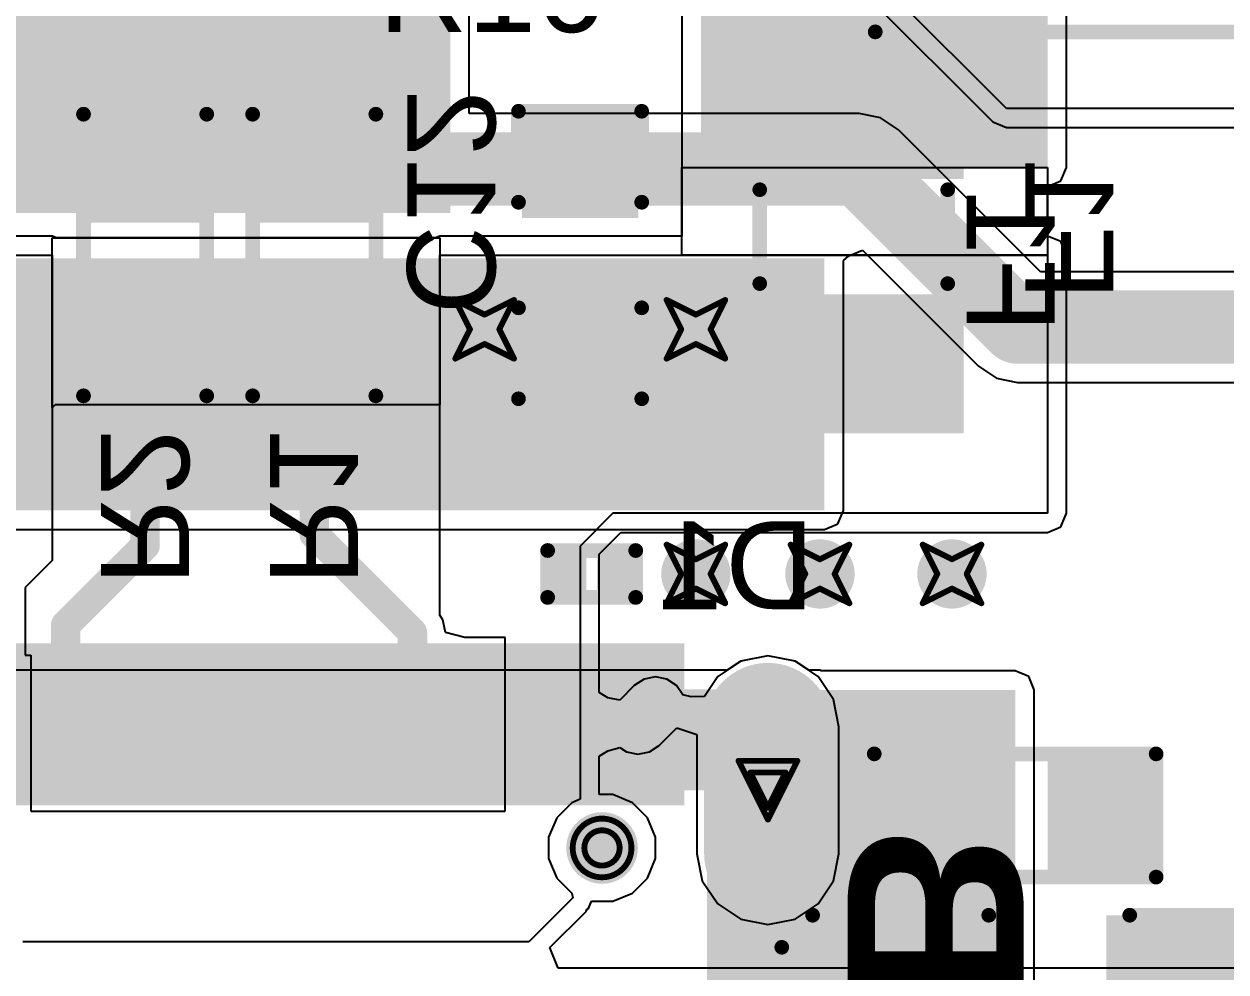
# Model space of a CAD drawing. Header units: inches. Extents: x -5 to 247, y -53 to 67.
# Drawn here: x 25.54 to 35.94, y -49.31 to -41.1 of the extents above; entities that cross this region are included whole.
import ezdxf

# ---------------------------------------------------------------- set-up
doc = ezdxf.new("R2010")
doc.units = ezdxf.units.IN
for name, color, linetype in [('Board Outline', 216, 'Continuous'), ('Bottom Layer', 5, 'Continuous'), ('Bottom Overlay', 54, 'Continuous'), ('Bottom Paste', 16, 'Continuous'), ('Bottom Solder', 6, 'Continuous'), ('Drill Drawing', 1, 'Continuous'), ('Multi-Layer', 9, 'Continuous'), ('Pad Holes', 156, 'Continuous'), ('Top Layer', 1, 'Continuous'), ('Top Overlay', 2, 'Continuous'), ('Top Paste', 8, 'Continuous'), ('Top Solder', 216, 'Continuous'), ('Via Holes', 16, 'Continuous')]:
    doc.layers.add(name, color=color, linetype=linetype)
doc.styles.add('Arial', font='', dxfattribs={"height": 0.2})
doc.styles.add('Arial_Bold', font='', dxfattribs={"height": 0.2})
doc.styles.get('Arial').set_extended_font_data('Arial')
doc.styles.get('Arial_Bold').set_extended_font_data('Arial', bold=True)

# ---------------------------------------------------------------- blocks, each defined once
blk = doc.blocks.new('HMS0603_2R2_14')
at = {"layer": 'Top Layer'}
for points in [[(-4.552, 1.65), (-2.052, 1.65), (-2.052, -1.65), (-4.552, -1.65)], [(2.052, 1.65), (4.552, 1.65), (4.552, -1.65), (2.052, -1.65)]]:
    blk.add_hatch(color=1, dxfattribs=at).paths.add_polyline_path(points)
at = {"layer": 'Top Paste'}
for points in [[(-4.552, 1.65), (-2.052, 1.65), (-2.052, -1.65), (-4.552, -1.65)], [(2.052, 1.65), (4.552, 1.65), (4.552, -1.65), (2.052, -1.65)]]:
    blk.add_hatch(color=8, dxfattribs=at).paths.add_polyline_path(points)
at = {"layer": 'Top Solder'}
for points in [[(-4.603, 1.701), (-2.001, 1.701), (-2.001, -1.701), (-4.603, -1.701)], [(2.001, 1.701), (4.603, 1.701), (4.603, -1.701), (2.001, -1.701)]]:
    blk.add_hatch(color=216, dxfattribs=at).paths.add_polyline_path(points)
at = {"layer": 'Top Overlay', "const_width": 0.127}
for points in [[(-3.7, 3.3), (3.7, 3.3)], [(-3.7, 1.881), (-3.7, 3.3)], [(3.7, 1.881), (3.7, 3.3)], [(-3.7, -3.3), (-3.7, -1.881)], [(3.7, -3.3), (3.7, -1.881)], [(-3.7, -3.3), (3.7, -3.3)]]:
    blk.add_lwpolyline(points, dxfattribs=at)
at = {"layer": 'Top Overlay', "const_width": 0.0635}
for points in [[(-3.732, 3.3, 1), (-3.668, 3.3, 1)], [(-3.732, 3.3, 1), (-3.668, 3.3, 1)], [(3.668, 3.3, 1), (3.732, 3.3, 1)], [(3.668, 3.3, 1), (3.732, 3.3, 1)], [(-3.732, 1.881, 1), (-3.668, 1.881, 1)], [(3.668, 1.881, 1), (3.732, 1.881, 1)], [(-3.732, -1.881, 1), (-3.668, -1.881, 1)], [(3.668, -1.881, 1), (3.732, -1.881, 1)], [(-3.732, -3.3, 1), (-3.668, -3.3, 1)], [(-3.732, -3.3, 1), (-3.668, -3.3, 1)], [(3.668, -3.3, 1), (3.732, -3.3, 1)], [(3.668, -3.3, 1), (3.732, -3.3, 1)]]:
    blk.add_lwpolyline(points, format="xyb", close=True, dxfattribs=at)
blk = doc.blocks.new('R___0603_56')
at = {"layer": 'Top Layer'}
for points in [[(-0.381, 0.4445), (-0.381, -0.4445), (-1.143, -0.4445), (-1.143, 0.4445)], [(1.143, 0.4445), (1.143, -0.4445), (0.381, -0.4445), (0.381, 0.4445)]]:
    blk.add_hatch(color=1, dxfattribs=at).paths.add_polyline_path(points)
at = {"layer": 'Top Paste'}
for points in [[(-0.381, 0.4445), (-0.381, -0.4445), (-1.143, -0.4445), (-1.143, 0.4445)], [(1.143, 0.4445), (1.143, -0.4445), (0.381, -0.4445), (0.381, 0.4445)]]:
    blk.add_hatch(color=8, dxfattribs=at).paths.add_polyline_path(points)
at = {"layer": 'Top Solder'}
for points in [[(-0.2794, 0.5461), (-0.2794, -0.5461), (-1.2446, -0.5461), (-1.2446, 0.5461)], [(1.2446, 0.5461), (1.2446, -0.5461), (0.2794, -0.5461), (0.2794, 0.5461)]]:
    blk.add_hatch(color=216, dxfattribs=at).paths.add_polyline_path(points)
at = {"layer": 'Top Overlay', "const_width": 0.127}
for points in [[(1.2192, 0.5334), (-1.2192, 0.5334)], [(-1.2192, 0.5334), (-1.2192, -0.5334)], [(1.2192, 0.5334), (1.2192, -0.5334)], [(1.2192, -0.5334), (-1.2192, -0.5334)]]:
    blk.add_lwpolyline(points, dxfattribs=at)
at = {"layer": 'Top Overlay', "const_width": 0.0635}
for points in [[(-1.25095, 0.5334, 1), (-1.18745, 0.5334, 1)], [(-1.25095, 0.5334, 1), (-1.18745, 0.5334, 1)], [(1.18745, 0.5334, 1), (1.25095, 0.5334, 1)], [(1.18745, 0.5334, 1), (1.25095, 0.5334, 1)], [(-1.25095, -0.5334, 1), (-1.18745, -0.5334, 1)], [(-1.25095, -0.5334, 1), (-1.18745, -0.5334, 1)], [(1.18745, -0.5334, 1), (1.25095, -0.5334, 1)], [(1.18745, -0.5334, 1), (1.25095, -0.5334, 1)]]:
    blk.add_lwpolyline(points, format="xyb", close=True, dxfattribs=at)
blk = doc.blocks.new('C___1206_57')
at = {"layer": 'Top Layer'}
for points in [[(-2.032, 0.889), (-0.508, 0.889), (-0.508, -0.889), (-2.032, -0.889)], [(0.508, 0.889), (2.032, 0.889), (2.032, -0.889), (0.508, -0.889)]]:
    blk.add_hatch(color=1, dxfattribs=at).paths.add_polyline_path(points)
at = {"layer": 'Top Paste'}
for points in [[(-2.032, 0.889), (-0.508, 0.889), (-0.508, -0.889), (-2.032, -0.889)], [(0.508, 0.889), (2.032, 0.889), (2.032, -0.889), (0.508, -0.889)]]:
    blk.add_hatch(color=8, dxfattribs=at).paths.add_polyline_path(points)
at = {"layer": 'Top Solder'}
for points in [[(-2.1336, 0.9906), (-0.4064, 0.9906), (-0.4064, -0.9906), (-2.1336, -0.9906)], [(0.4064, 0.9906), (2.1336, 0.9906), (2.1336, -0.9906), (0.4064, -0.9906)]]:
    blk.add_hatch(color=216, dxfattribs=at).paths.add_polyline_path(points)
at = {"layer": 'Top Overlay', "const_width": 0.127}
for points in [[(-0.6096, 0.9906), (-2.1336, 0.9906)], [(-2.1336, 0.9906), (-2.1336, -0.9906)], [(2.1336, 0.9906), (0.6096, 0.9906)], [(2.1336, 0.9906), (2.1336, -0.9906)], [(-0.6096, -0.9906), (-2.1336, -0.9906)], [(2.1336, -0.9906), (0.6096, -0.9906)]]:
    blk.add_lwpolyline(points, dxfattribs=at)
at = {"layer": 'Top Overlay', "const_width": 0.0635}
for points in [[(-2.16535, 0.9906, 1), (-2.10185, 0.9906, 1)], [(-2.16535, 0.9906, 1), (-2.10185, 0.9906, 1)], [(-0.64135, 0.9906, 1), (-0.57785, 0.9906, 1)], [(0.57785, 0.9906, 1), (0.64135, 0.9906, 1)], [(2.10185, 0.9906, 1), (2.16535, 0.9906, 1)], [(2.10185, 0.9906, 1), (2.16535, 0.9906, 1)], [(-2.16535, -0.9906, 1), (-2.10185, -0.9906, 1)], [(-2.16535, -0.9906, 1), (-2.10185, -0.9906, 1)], [(-0.64135, -0.9906, 1), (-0.57785, -0.9906, 1)], [(0.57785, -0.9906, 1), (0.64135, -0.9906, 1)], [(2.10185, -0.9906, 1), (2.16535, -0.9906, 1)], [(2.10185, -0.9906, 1), (2.16535, -0.9906, 1)]]:
    blk.add_lwpolyline(points, format="xyb", close=True, dxfattribs=at)
blk = doc.blocks.new('C___0603_B_76')
at = {"layer": 'Bottom Layer'}
for points in [[(-1.143, -0.445), (-1.143, 0.445), (-0.381, 0.445), (-0.381, -0.445)], [(0.381, -0.445), (0.381, 0.445), (1.143, 0.445), (1.143, -0.445)]]:
    blk.add_hatch(color=5, dxfattribs=at).paths.add_polyline_path(points)
at = {"layer": 'Bottom Paste'}
for points in [[(-1.143, -0.445), (-1.143, 0.445), (-0.381, 0.445), (-0.381, -0.445)], [(0.381, -0.445), (0.381, 0.445), (1.143, 0.445), (1.143, -0.445)]]:
    blk.add_hatch(color=16, dxfattribs=at).paths.add_polyline_path(points)
at = {"layer": 'Bottom Solder'}
for points in [[(-1.203, -0.504), (-1.203, 0.504), (-0.321, 0.504), (-0.321, -0.504)], [(0.321, -0.504), (0.321, 0.504), (1.203, 0.504), (1.203, -0.504)]]:
    blk.add_hatch(color=6, dxfattribs=at).paths.add_polyline_path(points)
at = {"layer": 'Bottom Overlay', "const_width": 0.127}
for points in [[(-1.245, 0.533), (-1.245, -0.533)], [(-0.457, 0.533), (-1.245, 0.533)], [(1.245, 0.533), (0.457, 0.533)], [(1.245, 0.533), (1.245, -0.533)], [(-0.457, -0.533), (-1.245, -0.533)], [(1.245, -0.533), (0.457, -0.533)]]:
    blk.add_lwpolyline(points, dxfattribs=at)
at = {"layer": 'Bottom Overlay', "const_width": 0.0635}
for points in [[(-1.276, 0.533, 1), (-1.213, 0.533, 1)], [(-1.276, 0.533, 1), (-1.213, 0.533, 1)], [(-0.489, 0.533, 1), (-0.425, 0.533, 1)], [(0.425, 0.533, 1), (0.489, 0.533, 1)], [(1.213, 0.533, 1), (1.276, 0.533, 1)], [(1.213, 0.533, 1), (1.276, 0.533, 1)], [(-1.276, -0.533, 1), (-1.213, -0.533, 1)], [(-1.276, -0.533, 1), (-1.213, -0.533, 1)], [(-0.489, -0.533, 1), (-0.425, -0.533, 1)], [(0.425, -0.533, 1), (0.489, -0.533, 1)], [(1.213, -0.533, 1), (1.276, -0.533, 1)], [(1.213, -0.533, 1), (1.276, -0.533, 1)]]:
    blk.add_lwpolyline(points, format="xyb", close=True, dxfattribs=at)
blk = doc.blocks.new('R___0603_B_85')
at = {"layer": 'Bottom Layer'}
for points in [[(-1.143, -0.445), (-1.143, 0.445), (-0.381, 0.445), (-0.381, -0.445)], [(0.381, -0.445), (0.381, 0.445), (1.143, 0.445), (1.143, -0.445)]]:
    blk.add_hatch(color=5, dxfattribs=at).paths.add_polyline_path(points)
at = {"layer": 'Bottom Paste'}
for points in [[(-1.143, -0.445), (-1.143, 0.445), (-0.381, 0.445), (-0.381, -0.445)], [(0.381, -0.445), (0.381, 0.445), (1.143, 0.445), (1.143, -0.445)]]:
    blk.add_hatch(color=16, dxfattribs=at).paths.add_polyline_path(points)
at = {"layer": 'Bottom Solder'}
for points in [[(-1.245, -0.546), (-1.245, 0.546), (-0.279, 0.546), (-0.279, -0.546)], [(0.279, -0.546), (0.279, 0.546), (1.245, 0.546), (1.245, -0.546)]]:
    blk.add_hatch(color=6, dxfattribs=at).paths.add_polyline_path(points)
at = {"layer": 'Bottom Overlay', "const_width": 0.127}
for points in [[(-1.219, 0.533), (1.219, 0.533)], [(-1.219, 0.533), (-1.219, -0.533)], [(1.219, 0.533), (1.219, -0.533)], [(-1.219, -0.533), (1.219, -0.533)]]:
    blk.add_lwpolyline(points, dxfattribs=at)
at = {"layer": 'Bottom Overlay', "const_width": 0.0635}
for points in [[(-1.251, 0.533, 1), (-1.187, 0.533, 1)], [(-1.251, 0.533, 1), (-1.187, 0.533, 1)], [(1.187, 0.533, 1), (1.251, 0.533, 1)], [(1.187, 0.533, 1), (1.251, 0.533, 1)], [(-1.251, -0.533, 1), (-1.187, -0.533, 1)], [(-1.251, -0.533, 1), (-1.187, -0.533, 1)], [(1.187, -0.533, 1), (1.251, -0.533, 1)], [(1.187, -0.533, 1), (1.251, -0.533, 1)]]:
    blk.add_lwpolyline(points, format="xyb", close=True, dxfattribs=at)
blk = doc.blocks.new('R___0603_B_89')
at = {"layer": 'Bottom Layer'}
for points in [[(-1.143, -0.445), (-1.143, 0.444), (-0.381, 0.444), (-0.381, -0.445)], [(0.381, -0.445), (0.381, 0.444), (1.143, 0.444), (1.143, -0.445)]]:
    blk.add_hatch(color=5, dxfattribs=at).paths.add_polyline_path(points)
at = {"layer": 'Bottom Paste'}
for points in [[(-1.143, -0.445), (-1.143, 0.444), (-0.381, 0.444), (-0.381, -0.445)], [(0.381, -0.445), (0.381, 0.444), (1.143, 0.444), (1.143, -0.445)]]:
    blk.add_hatch(color=16, dxfattribs=at).paths.add_polyline_path(points)
at = {"layer": 'Bottom Solder'}
for points in [[(-1.245, -0.546), (-1.245, 0.546), (-0.279, 0.546), (-0.279, -0.546)], [(0.279, -0.546), (0.279, 0.546), (1.245, 0.546), (1.245, -0.546)]]:
    blk.add_hatch(color=6, dxfattribs=at).paths.add_polyline_path(points)
at = {"layer": 'Bottom Overlay', "const_width": 0.127}
for points in [[(-1.219, 0.533), (1.219, 0.533)], [(-1.219, 0.533), (-1.219, -0.533)], [(1.219, 0.533), (1.219, -0.533)], [(-1.219, -0.533), (1.219, -0.533)]]:
    blk.add_lwpolyline(points, dxfattribs=at)
at = {"layer": 'Bottom Overlay', "const_width": 0.0635}
for points in [[(-1.251, 0.533, 1), (-1.187, 0.533, 1)], [(-1.251, 0.533, 1), (-1.187, 0.533, 1)], [(1.187, 0.533, 1), (1.251, 0.533, 1)], [(1.187, 0.533, 1), (1.251, 0.533, 1)], [(-1.251, -0.533, 1), (-1.187, -0.533, 1)], [(-1.251, -0.533, 1), (-1.187, -0.533, 1)], [(1.187, -0.533, 1), (1.251, -0.533, 1)], [(1.187, -0.533, 1), (1.251, -0.533, 1)]]:
    blk.add_lwpolyline(points, format="xyb", close=True, dxfattribs=at)
blk = doc.blocks.new('DSN0603_2_B_90')
at = {"layer": 'Bottom Layer'}
for points in [[(-0.3, 0.12), (-0.1, 0.12), (-0.1, -0.12), (-0.3, -0.12)], [(0.1, 0.12), (0.3, 0.12), (0.3, -0.12), (0.1, -0.12)]]:
    blk.add_hatch(color=5, dxfattribs=at).paths.add_polyline_path(points)
at = {"layer": 'Bottom Paste'}
for points in [[(-0.3, 0.12), (-0.1, 0.12), (-0.1, -0.12), (-0.3, -0.12)], [(0.1, 0.12), (0.3, 0.12), (0.3, -0.12), (0.1, -0.12)]]:
    blk.add_hatch(color=16, dxfattribs=at).paths.add_polyline_path(points)
at = {"layer": 'Bottom Solder'}
for points in [[(-0.355, 0.175), (-0.045, 0.175), (-0.045, -0.175), (-0.355, -0.175)], [(0.045, 0.175), (0.355, 0.175), (0.355, -0.175), (0.045, -0.175)]]:
    blk.add_hatch(color=6, dxfattribs=at).paths.add_polyline_path(points)
at = {"layer": 'Bottom Overlay', "const_width": 0.127}
for points in [[(-0.381, 0.203), (0.381, 0.203)], [(-0.381, -0.203), (-0.381, 0.203)], [(0.381, -0.203), (0.381, 0.203)], [(-0.381, -0.203), (0.381, -0.203)]]:
    blk.add_lwpolyline(points, dxfattribs=at)
at = {"layer": 'Bottom Overlay', "const_width": 0.0635}
for points in [[(-0.413, 0.203, 1), (-0.349, 0.203, 1)], [(-0.413, 0.203, 1), (-0.349, 0.203, 1)], [(0.349, 0.203, 1), (0.413, 0.203, 1)], [(0.349, 0.203, 1), (0.413, 0.203, 1)], [(-0.413, -0.203, 1), (-0.349, -0.203, 1)], [(-0.413, -0.203, 1), (-0.349, -0.203, 1)], [(0.349, -0.203, 1), (0.413, -0.203, 1)], [(0.349, -0.203, 1), (0.413, -0.203, 1)]]:
    blk.add_lwpolyline(points, format="xyb", close=True, dxfattribs=at)
blk = doc.blocks.new('TYPE_C_31_M_12__B_97')
at = {"layer": 'Bottom Layer'}
h = blk.add_hatch(color=5, dxfattribs=at)
edge = h.paths.add_edge_path()
edge.add_arc((-1.125, 4.35), 0.45, 180, 360)
edge.add_line((-0.675, 4.35), (-0.675, 5.15))
edge.add_arc((-1.125, 5.15), 0.45, 0, 180)
edge.add_line((-1.575, 5.15), (-1.575, 4.35))
h = blk.add_hatch(color=5, dxfattribs=at)
edge = h.paths.add_edge_path()
edge.add_arc((7.525, 4.35), 0.45, 180, 360)
edge.add_line((7.975, 4.35), (7.975, 5.15))
edge.add_arc((7.525, 5.15), 0.45, 0, 180)
edge.add_line((7.075, 5.15), (7.075, 4.35))
h = blk.add_hatch(color=5, dxfattribs=at)
edge = h.paths.add_edge_path()
edge.add_arc((-1.125, 1.12), 0.45, 0, 180)
edge.add_line((-1.575, 1.12), (-1.575, 0.02))
edge.add_arc((-1.125, 0.02), 0.45, 180, 360)
edge.add_line((-0.675, 0.02), (-0.675, 1.12))
h = blk.add_hatch(color=5, dxfattribs=at)
edge = h.paths.add_edge_path()
edge.add_arc((7.525, 0.02), 0.45, 180, 360)
edge.add_line((7.975, 0.02), (7.975, 1.12))
edge.add_arc((7.525, 1.12), 0.45, 0, 180)
edge.add_line((7.075, 1.12), (7.075, 0.02))
for points in [[(-0.3, 0.6), (0.3, 0.6), (0.3, -0.6), (-0.3, -0.6)], [(0.5, 0.6), (1.1, 0.6), (1.1, -0.6), (0.5, -0.6)], [(1.3, 0.6), (1.6, 0.6), (1.6, -0.6), (1.3, -0.6)], [(1.8, 0.6), (2.1, 0.6), (2.1, -0.6), (1.8, -0.6)], [(2.3, 0.6), (2.6, 0.6), (2.6, -0.6), (2.3, -0.6)], [(2.8, 0.6), (3.1, 0.6), (3.1, -0.6), (2.8, -0.6)], [(3.6, -0.6), (3.3, -0.6), (3.3, 0.6), (3.6, 0.6)], [(4.1, -0.6), (3.8, -0.6), (3.8, 0.6), (4.1, 0.6)], [(4.6, -0.6), (4.3, -0.6), (4.3, 0.6), (4.6, 0.6)], [(5.1, -0.6), (4.8, -0.6), (4.8, 0.6), (5.1, 0.6)], [(5.9, -0.6), (5.3, -0.6), (5.3, 0.6), (5.9, 0.6)], [(6.1, 0.6), (6.7, 0.6), (6.7, -0.6), (6.1, -0.6)]]:
    blk.add_hatch(color=5, dxfattribs=at).paths.add_polyline_path(points)
at = {"layer": 'Bottom Paste'}
for points in [[(-0.3, 0.6), (0.3, 0.6), (0.3, -0.6), (-0.3, -0.6)], [(0.5, 0.6), (1.1, 0.6), (1.1, -0.6), (0.5, -0.6)], [(1.3, 0.6), (1.6, 0.6), (1.6, -0.6), (1.3, -0.6)], [(1.8, 0.6), (2.1, 0.6), (2.1, -0.6), (1.8, -0.6)], [(2.3, 0.6), (2.6, 0.6), (2.6, -0.6), (2.3, -0.6)], [(2.8, 0.6), (3.1, 0.6), (3.1, -0.6), (2.8, -0.6)], [(3.6, -0.6), (3.3, -0.6), (3.3, 0.6), (3.6, 0.6)], [(4.1, -0.6), (3.8, -0.6), (3.8, 0.6), (4.1, 0.6)], [(4.6, -0.6), (4.3, -0.6), (4.3, 0.6), (4.6, 0.6)], [(5.1, -0.6), (4.8, -0.6), (4.8, 0.6), (5.1, 0.6)], [(5.9, -0.6), (5.3, -0.6), (5.3, 0.6), (5.9, 0.6)], [(6.1, 0.6), (6.7, 0.6), (6.7, -0.6), (6.1, -0.6)]]:
    blk.add_hatch(color=16, dxfattribs=at).paths.add_polyline_path(points)
at = {"layer": 'Bottom Solder'}
h = blk.add_hatch(color=6, dxfattribs=at)
edge = h.paths.add_edge_path()
edge.add_arc((-1.125, 4.35), 0.552, 180, 360)
edge.add_line((-0.573, 4.35), (-0.573, 5.15))
edge.add_arc((-1.125, 5.15), 0.552, 0, 180)
edge.add_line((-1.677, 5.15), (-1.677, 4.35))
h = blk.add_hatch(color=6, dxfattribs=at)
edge = h.paths.add_edge_path()
edge.add_arc((7.525, 4.35), 0.552, 180, 360)
edge.add_line((8.077, 4.35), (8.077, 5.15))
edge.add_arc((7.525, 5.15), 0.552, 0, 180)
edge.add_line((6.973, 5.15), (6.973, 4.35))
h = blk.add_hatch(color=6, dxfattribs=at)
edge = h.paths.add_edge_path()
edge.add_arc((-1.125, 1.12), 0.552, 0, 180)
edge.add_line((-1.677, 1.12), (-1.677, 0.02))
edge.add_arc((-1.125, 0.02), 0.552, 180, 360)
edge.add_line((-0.573, 0.02), (-0.573, 1.12))
h = blk.add_hatch(color=6, dxfattribs=at)
edge = h.paths.add_edge_path()
edge.add_arc((7.525, 0.02), 0.552, 180, 360)
edge.add_line((8.077, 0.02), (8.077, 1.12))
edge.add_arc((7.525, 1.12), 0.552, 0, 180)
edge.add_line((6.973, 1.12), (6.973, 0.02))
h = blk.add_hatch(color=6, dxfattribs=at)
edge = h.paths.add_edge_path()
edge.add_arc((0.31, 1.07), 0.102, 0, 360)
h = blk.add_hatch(color=6, dxfattribs=at)
edge = h.paths.add_edge_path()
edge.add_arc((6.09, 1.07), 0.102, 0, 360)
for points in [[(-0.402, 0.702), (0.402, 0.702), (0.402, -0.702), (-0.402, -0.702)], [(0.398, 0.702), (1.202, 0.702), (1.202, -0.702), (0.398, -0.702)], [(1.198, 0.702), (1.702, 0.702), (1.702, -0.702), (1.198, -0.702)], [(1.698, 0.702), (2.202, 0.702), (2.202, -0.702), (1.698, -0.702)], [(2.198, 0.702), (2.702, 0.702), (2.702, -0.702), (2.198, -0.702)], [(2.698, 0.702), (3.202, 0.702), (3.202, -0.702), (2.698, -0.702)], [(3.702, -0.702), (3.198, -0.702), (3.198, 0.702), (3.702, 0.702)], [(4.202, -0.702), (3.698, -0.702), (3.698, 0.702), (4.202, 0.702)], [(4.702, -0.702), (4.198, -0.702), (4.198, 0.702), (4.702, 0.702)], [(5.202, -0.702), (4.698, -0.702), (4.698, 0.702), (5.202, 0.702)], [(6.002, -0.702), (5.198, -0.702), (5.198, 0.702), (6.002, 0.702)], [(5.998, 0.702), (6.802, 0.702), (6.802, -0.702), (5.998, -0.702)]]:
    blk.add_hatch(color=6, dxfattribs=at).paths.add_polyline_path(points)
at = {"layer": 'Multi-Layer'}
h = blk.add_hatch(color=9, dxfattribs=at)
edge = h.paths.add_edge_path()
edge.add_arc((-1.125, 4.35), 0.45, 180, 360)
edge.add_line((-0.675, 4.35), (-0.675, 5.15))
edge.add_arc((-1.125, 5.15), 0.45, 0, 180)
edge.add_line((-1.575, 5.15), (-1.575, 4.35))
h = blk.add_hatch(color=9, dxfattribs=at)
edge = h.paths.add_edge_path()
edge.add_arc((7.525, 4.35), 0.45, 180, 360)
edge.add_line((7.975, 4.35), (7.975, 5.15))
edge.add_arc((7.525, 5.15), 0.45, 0, 180)
edge.add_line((7.075, 5.15), (7.075, 4.35))
h = blk.add_hatch(color=9, dxfattribs=at)
edge = h.paths.add_edge_path()
edge.add_arc((-1.125, 1.12), 0.45, 0, 180)
edge.add_line((-1.575, 1.12), (-1.575, 0.02))
edge.add_arc((-1.125, 0.02), 0.45, 180, 360)
edge.add_line((-0.675, 0.02), (-0.675, 1.12))
h = blk.add_hatch(color=9, dxfattribs=at)
edge = h.paths.add_edge_path()
edge.add_arc((7.525, 0.02), 0.45, 180, 360)
edge.add_line((7.975, 0.02), (7.975, 1.12))
edge.add_arc((7.525, 1.12), 0.45, 0, 180)
edge.add_line((7.075, 1.12), (7.075, 0.02))
at = {"layer": 'Pad Holes'}
h = blk.add_hatch(color=7, dxfattribs=at)
edge = h.paths.add_edge_path()
edge.add_arc((-1.125, 5.15), 0.3, 0, 180)
edge.add_line((-1.425, 5.15), (-1.425, 4.35))
edge.add_arc((-1.125, 4.35), 0.3, 180, 360)
edge.add_line((-0.825, 4.35), (-0.825, 5.15))
h = blk.add_hatch(color=7, dxfattribs=at)
edge = h.paths.add_edge_path()
edge.add_arc((7.525, 5.15), 0.3, 0, 180)
edge.add_line((7.225, 5.15), (7.225, 4.35))
edge.add_arc((7.525, 4.35), 0.3, 180, 360)
edge.add_line((7.825, 4.35), (7.825, 5.15))
h = blk.add_hatch(color=7, dxfattribs=at)
edge = h.paths.add_edge_path()
edge.add_arc((-1.125, 1.12), 0.3, 0, 180)
edge.add_line((-1.425, 1.12), (-1.425, 0.02))
edge.add_arc((-1.125, 0.02), 0.3, 180, 360)
edge.add_line((-0.825, 0.02), (-0.825, 1.12))
h = blk.add_hatch(color=7, dxfattribs=at)
edge = h.paths.add_edge_path()
edge.add_arc((0.31, 1.07), 0.31, 0, 360)
h = blk.add_hatch(color=7, dxfattribs=at)
edge = h.paths.add_edge_path()
edge.add_arc((6.09, 1.07), 0.31, 0, 360)
h = blk.add_hatch(color=7, dxfattribs=at)
edge = h.paths.add_edge_path()
edge.add_arc((7.525, 1.12), 0.3, 0, 180)
edge.add_line((7.225, 1.12), (7.225, 0.02))
edge.add_arc((7.525, 0.02), 0.3, 180, 360)
edge.add_line((7.825, 0.02), (7.825, 1.12))
at = {"layer": 'Top Layer'}
h = blk.add_hatch(color=1, dxfattribs=at)
edge = h.paths.add_edge_path()
edge.add_arc((-1.125, 4.35), 0.45, 180, 360)
edge.add_line((-0.675, 4.35), (-0.675, 5.15))
edge.add_arc((-1.125, 5.15), 0.45, 0, 180)
edge.add_line((-1.575, 5.15), (-1.575, 4.35))
h = blk.add_hatch(color=1, dxfattribs=at)
edge = h.paths.add_edge_path()
edge.add_arc((7.525, 4.35), 0.45, 180, 360)
edge.add_line((7.975, 4.35), (7.975, 5.15))
edge.add_arc((7.525, 5.15), 0.45, 0, 180)
edge.add_line((7.075, 5.15), (7.075, 4.35))
h = blk.add_hatch(color=1, dxfattribs=at)
edge = h.paths.add_edge_path()
edge.add_arc((-1.125, 1.12), 0.45, 0, 180)
edge.add_line((-1.575, 1.12), (-1.575, 0.02))
edge.add_arc((-1.125, 0.02), 0.45, 180, 360)
edge.add_line((-0.675, 0.02), (-0.675, 1.12))
h = blk.add_hatch(color=1, dxfattribs=at)
edge = h.paths.add_edge_path()
edge.add_arc((7.525, 0.02), 0.45, 180, 360)
edge.add_line((7.975, 0.02), (7.975, 1.12))
edge.add_arc((7.525, 1.12), 0.45, 0, 180)
edge.add_line((7.075, 1.12), (7.075, 0.02))
at = {"layer": 'Top Solder'}
h = blk.add_hatch(color=216, dxfattribs=at)
edge = h.paths.add_edge_path()
edge.add_arc((-1.125, 4.35), 0.552, 180, 360)
edge.add_line((-0.573, 4.35), (-0.573, 5.15))
edge.add_arc((-1.125, 5.15), 0.552, 0, 180)
edge.add_line((-1.677, 5.15), (-1.677, 4.35))
h = blk.add_hatch(color=216, dxfattribs=at)
edge = h.paths.add_edge_path()
edge.add_arc((7.525, 4.35), 0.552, 180, 360)
edge.add_line((8.077, 4.35), (8.077, 5.15))
edge.add_arc((7.525, 5.15), 0.552, 0, 180)
edge.add_line((6.973, 5.15), (6.973, 4.35))
h = blk.add_hatch(color=216, dxfattribs=at)
edge = h.paths.add_edge_path()
edge.add_arc((-1.125, 1.12), 0.552, 0, 180)
edge.add_line((-1.677, 1.12), (-1.677, 0.02))
edge.add_arc((-1.125, 0.02), 0.552, 180, 360)
edge.add_line((-0.573, 0.02), (-0.573, 1.12))
h = blk.add_hatch(color=216, dxfattribs=at)
edge = h.paths.add_edge_path()
edge.add_arc((7.525, 0.02), 0.552, 180, 360)
edge.add_line((8.077, 0.02), (8.077, 1.12))
edge.add_arc((7.525, 1.12), 0.552, 0, 180)
edge.add_line((6.973, 1.12), (6.973, 0.02))
h = blk.add_hatch(color=216, dxfattribs=at)
edge = h.paths.add_edge_path()
edge.add_arc((0.31, 1.07), 0.102, 0, 360)
h = blk.add_hatch(color=216, dxfattribs=at)
edge = h.paths.add_edge_path()
edge.add_arc((6.09, 1.07), 0.102, 0, 360)
at = {"layer": 'Bottom Overlay'}
for points, const_width in [([(7.695, 5.944), (-1.295, 5.944)], 0.127), ([(3.073, 5.563), (2.769, 5.258)], 0.254), ([(3.378, 5.258), (3.073, 5.563)], 0.254), ([(3.378, 5.258), (2.769, 5.258)], 0.254), ([(3.073, 5.004), (3.073, 5.258)], 0.254), ([(-1.245, 3.556), (-1.245, 1.93)], 0.127), ([(7.645, 1.93), (7.645, 3.556)], 0.127)]:
    blk.add_lwpolyline(points, dxfattribs=dict(at, const_width=const_width))
for points, const_width in [([(-1.327, 5.944, 1), (-1.264, 5.944, 1)], 0.0635), ([(7.664, 5.944, 1), (7.727, 5.944, 1)], 0.0635), ([(3.01, 5.563, 1), (3.137, 5.563, 1)], 0.127), ([(3.01, 5.563, 1), (3.137, 5.563, 1)], 0.127), ([(2.705, 5.258, 1), (2.832, 5.258, 1)], 0.127), ([(2.705, 5.258, 1), (2.832, 5.258, 1)], 0.127), ([(3.01, 5.258, 1), (3.137, 5.258, 1)], 0.127), ([(3.315, 5.258, 1), (3.442, 5.258, 1)], 0.127), ([(3.315, 5.258, 1), (3.442, 5.258, 1)], 0.127), ([(3.01, 5.004, 1), (3.137, 5.004, 1)], 0.127), ([(-1.276, 3.556, 1), (-1.213, 3.556, 1)], 0.0635), ([(7.613, 3.556, 1), (7.676, 3.556, 1)], 0.0635), ([(-1.276, 1.93, 1), (-1.213, 1.93, 1)], 0.0635), ([(7.613, 1.93, 1), (7.676, 1.93, 1)], 0.0635)]:
    blk.add_lwpolyline(points, format="xyb", close=True, dxfattribs=dict(at, const_width=const_width))
at = {"layer": 'Bottom Overlay', "style": 'Arial', "text_generation_flag": 2}
blk.add_text('Board Edge', height=0.7112, rotation=180, dxfattribs=at).set_placement((-0.229, 4.64))
blk = doc.blocks.new('F____0805_B_99')
at = {"layer": 'Bottom Layer'}
for points in [[(-0.6, -0.85), (-1.6, -0.85), (-1.6, 0.85), (-0.6, 0.85)], [(1.6, -0.85), (0.6, -0.85), (0.6, 0.85), (1.6, 0.85)]]:
    blk.add_hatch(color=5, dxfattribs=at).paths.add_polyline_path(points)
at = {"layer": 'Bottom Paste'}
for points in [[(-0.6, -0.85), (-1.6, -0.85), (-1.6, 0.85), (-0.6, 0.85)], [(1.6, -0.85), (0.6, -0.85), (0.6, 0.85), (1.6, 0.85)]]:
    blk.add_hatch(color=16, dxfattribs=at).paths.add_polyline_path(points)
at = {"layer": 'Bottom Solder'}
for points in [[(-0.498, -0.952), (-1.702, -0.952), (-1.702, 0.952), (-0.498, 0.952)], [(1.702, -0.952), (0.498, -0.952), (0.498, 0.952), (1.702, 0.952)]]:
    blk.add_hatch(color=6, dxfattribs=at).paths.add_polyline_path(points)
at = {"layer": 'Bottom Overlay', "const_width": 0.127}
for points in [[(-0.406, 0.813), (0.406, 0.813)], [(-0.406, -0.813), (0.406, -0.813)]]:
    blk.add_lwpolyline(points, dxfattribs=at)
at = {"layer": 'Bottom Overlay', "const_width": 0.0635}
for points in [[(-0.438, 0.813, 1), (-0.375, 0.813, 1)], [(0.375, 0.813, 1), (0.438, 0.813, 1)], [(-0.438, -0.813, 1), (-0.375, -0.813, 1)], [(0.375, -0.813, 1), (0.438, -0.813, 1)]]:
    blk.add_lwpolyline(points, format="xyb", close=True, dxfattribs=at)
at = {"layer": 'Bottom Overlay', "style": 'Arial', "text_generation_flag": 2}
blk.add_text('F1', height=0.762, rotation=180, dxfattribs=at).set_placement((-0.556, -1.484))

msp = doc.modelspace()

# ---------------------------------------------------------------- hatches: boundary and pattern name
at = {"layer": 'Bottom Layer'}
msp.add_hatch(color=5, dxfattribs=at).paths.add_polyline_path([(31.394, -42.344), (34.392, -42.344), (34.392, -35.001), (31.394, -35.001)])
h = msp.add_hatch(color=5, dxfattribs=at)
edge = h.paths.add_edge_path()
edge.add_arc((29.522, -43.746), 0.3, 0, 360)
h = msp.add_hatch(color=5, dxfattribs=at)
edge = h.paths.add_edge_path()
edge.add_arc((31.35, -43.746), 0.3, 0, 360)
h = msp.add_hatch(color=5, dxfattribs=at)
edge = h.paths.add_edge_path()
edge.add_arc((31.35, -45.864), 0.3, 0, 360)
h = msp.add_hatch(color=5, dxfattribs=at)
edge = h.paths.add_edge_path()
edge.add_arc((32.423, -45.864), 0.3, 0, 360)
h = msp.add_hatch(color=5, dxfattribs=at)
edge = h.paths.add_edge_path()
edge.add_arc((33.565, -45.864), 0.3, 0, 360)
at = {"layer": 'Top Layer'}
for points in [[(26.416, -42.586), (29.224, -42.586), (29.224, -38.226), (26.416, -38.226)], [(14.865, -42.738), (29.224, -42.738), (29.224, -40.611), (14.865, -40.611)], [(20.625, -45.314), (32.461, -45.314), (32.461, -43.131), (20.625, -43.131)], [(22.795, -46.863), (22.795, -47.736), (32.423, -47.736), (32.423, -46.863)], [(31.445, -52.316), (34.112, -52.316), (34.112, -46.868), (31.445, -46.868)]]:
    msp.add_hatch(color=1, dxfattribs=at).paths.add_polyline_path(points)
h = msp.add_hatch(color=1, dxfattribs=at)
edge = h.paths.add_edge_path()
edge.add_arc((29.522, -43.746), 0.3, 0, 360)
h = msp.add_hatch(color=1, dxfattribs=at)
edge = h.paths.add_edge_path()
edge.add_arc((31.35, -43.746), 0.3, 0, 360)
h = msp.add_hatch(color=1, dxfattribs=at)
edge = h.paths.add_edge_path()
edge.add_arc((31.35, -45.864), 0.3, 0, 360)
h = msp.add_hatch(color=1, dxfattribs=at)
edge = h.paths.add_edge_path()
edge.add_arc((32.423, -45.864), 0.3, 0, 360)
h = msp.add_hatch(color=1, dxfattribs=at)
edge = h.paths.add_edge_path()
edge.add_arc((33.565, -45.864), 0.3, 0, 360)
at = {"layer": 'Via Holes'}
h = msp.add_hatch(color=7, dxfattribs=at)
edge = h.paths.add_edge_path()
edge.add_arc((29.522, -43.746), 0.15, 0, 360)
h = msp.add_hatch(color=7, dxfattribs=at)
edge = h.paths.add_edge_path()
edge.add_arc((31.35, -43.746), 0.15, 0, 360)
h = msp.add_hatch(color=7, dxfattribs=at)
edge = h.paths.add_edge_path()
edge.add_arc((31.35, -45.864), 0.15, 0, 360)
h = msp.add_hatch(color=7, dxfattribs=at)
edge = h.paths.add_edge_path()
edge.add_arc((32.423, -45.864), 0.15, 0, 360)
h = msp.add_hatch(color=7, dxfattribs=at)
edge = h.paths.add_edge_path()
edge.add_arc((33.565, -45.864), 0.15, 0, 360)

# ---------------------------------------------------------------- linework, layer by layer
at = {"layer": 'Board Outline', "const_width": 0.254}
msp.add_lwpolyline([(49.772, 6.348, -0.6504), (32.118, -53.055)], format="xyb", dxfattribs=at)
at = {"layer": 'Bottom Layer'}
for p, q in [((34.557, -42.344), (34.557, -35.001)), ((31.229, -40.697), (31.229, -42.344)), ((31.229, -42.344), (34.392, -42.344)), ((31.229, -43.103), (31.229, -42.344)), ((31.229, -42.344), (31.229, -42.939)), ((34.392, -42.344), (34.392, -43.103)), ((34.508, -42.46), (34.557, -42.344)), ((34.392, -42.509), (34.508, -42.46)), ((34.392, -42.939), (34.392, -42.509)), ((25.781, -42.939), (21.463, -42.939)), ((25.817, -42.954), (25.781, -42.939)), ((29.134, -42.939), (29.097, -42.954)), ((31.229, -42.939), (29.134, -42.939)), ((34.508, -42.987), (34.392, -42.939)), ((25.781, -44.425), (25.781, -42.954)), ((25.781, -42.954), (29.134, -42.954)), ((29.097, -42.954), (25.817, -42.954)), ((29.134, -42.954), (29.134, -44.399)), ((34.557, -43.103), (34.508, -42.987)), ((21.463, -43.103), (25.781, -43.103)), ((25.781, -43.103), (25.781, -44.425)), ((29.134, -46.22), (29.134, -43.103)), ((29.134, -43.103), (34.392, -43.103)), ((34.392, -43.103), (31.229, -43.103)), ((34.392, -43.103), (34.392, -45.339)), ((34.557, -45.339), (34.557, -43.103)), ((25.807, -44.399), (25.781, -44.425)), ((25.781, -44.425), (25.781, -45.747)), ((29.134, -44.399), (25.807, -44.399)), ((30.632, -45.339), (30.348, -45.624)), ((34.392, -45.339), (30.632, -45.339)), ((34.508, -45.456), (34.557, -45.339)), ((30.513, -45.692), (30.701, -45.504)), ((30.701, -45.504), (34.392, -45.504)), ((34.392, -45.504), (34.508, -45.456)), ((30.348, -45.624), (30.348, -47.814)), ((25.781, -45.747), (25.548, -45.98)), ((30.513, -46.89), (30.513, -45.692)), ((25.548, -45.98), (25.548, -46.566)), ((29.161, -46.261), (29.134, -46.22)), ((29.183, -46.37), (29.161, -46.261)), ((29.351, -46.413), (29.183, -46.37)), ((29.7, -46.413), (29.351, -46.413)), ((29.7, -47.918), (29.7, -46.413)), ((25.548, -46.566), (25.595, -46.566)), ((25.595, -46.566), (25.595, -47.918)), ((31.973, -46.572), (31.738, -46.618)), ((32.208, -46.618), (31.973, -46.572)), ((31.738, -46.618), (31.539, -46.751)), ((32.407, -46.751), (32.208, -46.618)), ((30.901, -46.774), (30.817, -46.83)), ((31, -46.754), (30.901, -46.774)), ((31.099, -46.774), (31, -46.754)), ((31.183, -46.83), (31.099, -46.774)), ((31.539, -46.751), (31.423, -46.925)), ((32.54, -46.951), (32.407, -46.751)), ((30.587, -46.936), (30.513, -46.89)), ((30.817, -46.83), (30.691, -46.957)), ((31.236, -46.909), (31.183, -46.83)), ((30.691, -46.957), (30.587, -46.936)), ((31.31, -46.927), (31.236, -46.909)), ((31.423, -46.925), (31.31, -46.927)), ((32.587, -47.186), (32.54, -46.951)), ((31.031, -47.349), (31.181, -47.199)), ((31.181, -47.199), (31.192, -47.199)), ((31.192, -47.199), (31.359, -47.254)), ((32.587, -48.286), (32.587, -47.186)), ((31.359, -47.254), (31.359, -48.286)), ((30.513, -47.442), (30.588, -47.396)), ((30.588, -47.396), (30.691, -47.366)), ((30.691, -47.366), (30.749, -47.405)), ((30.749, -47.405), (30.848, -47.425)), ((30.848, -47.425), (30.947, -47.405)), ((30.947, -47.405), (31.031, -47.349)), ((30.513, -47.773), (30.513, -47.442)), ((30.348, -47.814), (30.276, -47.844)), ((30.63, -47.773), (30.513, -47.773)), ((30.8, -47.844), (30.63, -47.773)), ((25.595, -47.918), (26.7, -47.918)), ((26.7, -47.918), (26.7, -47.918)), ((26.7, -47.918), (27.095, -47.918)), ((27.095, -47.918), (27.095, -47.918)), ((27.095, -47.918), (27.7, -47.918)), ((27.7, -47.918), (27.7, -47.918)), ((27.7, -47.918), (28.095, -47.918)), ((28.095, -47.918), (28.095, -47.918)), ((28.095, -47.918), (28.595, -47.918)), ((28.595, -47.918), (28.595, -47.918)), ((28.595, -47.918), (29.2, -47.918)), ((29.2, -47.918), (29.2, -47.918)), ((29.2, -47.918), (29.7, -47.918)), ((30.276, -47.844), (30.146, -47.974)), ((30.93, -47.974), (30.8, -47.844)), ((30.146, -47.974), (30.075, -48.144)), ((31, -48.144), (30.93, -47.974)), ((30.075, -48.144), (30.075, -48.328)), ((31, -48.328), (31, -48.144)), ((30.075, -48.328), (30.146, -48.498)), ((30.93, -48.498), (31, -48.328)), ((31.359, -48.286), (31.405, -48.521)), ((32.54, -48.521), (32.587, -48.286)), ((30.146, -48.498), (30.276, -48.628)), ((30.8, -48.628), (30.93, -48.498)), ((31.405, -48.521), (31.539, -48.72)), ((32.407, -48.72), (32.54, -48.521)), ((30.276, -48.628), (30.284, -48.668)), ((30.63, -48.698), (30.8, -48.628)), ((30.284, -48.668), (29.904, -49.048)), ((30.407, -48.769), (30.421, -48.76)), ((30.421, -48.76), (30.446, -48.698)), ((30.446, -48.698), (30.63, -48.698)), ((31.539, -48.72), (31.738, -48.853)), ((32.208, -48.853), (32.407, -48.72)), ((30.086, -49.099), (30.401, -48.785)), ((30.401, -48.785), (30.407, -48.769)), ((31.738, -48.853), (31.973, -48.9)), ((31.973, -48.9), (32.208, -48.853)), ((29.904, -49.048), (25.527, -49.048)), ((30.159, -49.277), (30.086, -49.099)), ((37.075, -49.277), (30.159, -49.277))]:
    msp.add_line(p, q, dxfattribs=at)
at = {"layer": 'Bottom Layer', "const_width": 0.381}
msp.add_lwpolyline([(48.45, -39.171, -0.411701), (35.55, -50.623)], format="xyb", dxfattribs=at)
at = {"layer": 'Bottom Layer'}
for points, const_width in [([(26.585, -45.619), (26.585, -43.865)], 0.254), ([(28.048, -45.52), (28.048, -43.865)], 0.254), ([(28.048, -45.52), (28.898, -46.37)], 0.254), ([(25.898, -46.306), (26.585, -45.619)], 0.254), ([(25.898, -47.166), (25.898, -46.306)], 0.254), ([(28.898, -47.166), (28.898, -46.37)], 0.254), ([(30.848, -47.166), (31, -47.013)], 0.203)]:
    msp.add_lwpolyline(points, dxfattribs=dict(at, const_width=const_width))
for points, const_width in [([(26.522, -43.865, 1), (26.649, -43.865, 1)], 0.127), ([(27.984, -43.865, 1), (28.111, -43.865, 1)], 0.127), ([(27.984, -45.52, 1), (28.111, -45.52, 1)], 0.127), ([(27.984, -45.52, 1), (28.111, -45.52, 1)], 0.127), ([(26.522, -45.619, 1), (26.649, -45.619, 1)], 0.127), ([(26.522, -45.619, 1), (26.649, -45.619, 1)], 0.127), ([(25.834, -46.306, 1), (25.961, -46.306, 1)], 0.127), ([(25.834, -46.306, 1), (25.961, -46.306, 1)], 0.127), ([(28.834, -46.37, 1), (28.961, -46.37, 1)], 0.127), ([(28.834, -46.37, 1), (28.961, -46.37, 1)], 0.127), ([(30.949, -47.013, 1), (31.051, -47.013, 1)], 0.102), ([(25.834, -47.166, 1), (25.961, -47.166, 1)], 0.127), ([(28.834, -47.166, 1), (28.961, -47.166, 1)], 0.127), ([(30.797, -47.166, 1), (30.899, -47.166, 1)], 0.102)]:
    msp.add_lwpolyline(points, format="xyb", close=True, dxfattribs=dict(at, const_width=const_width))
at = {"layer": 'Drill Drawing', "const_width": 0.0508}
for points in [[(29.268, -43.492), (29.522, -43.619)], [(29.268, -43.492), (29.395, -43.746)], [(29.522, -43.619), (29.776, -43.492)], [(29.649, -43.746), (29.776, -43.492)], [(31.096, -43.492), (31.35, -43.619)], [(31.096, -43.492), (31.223, -43.746)], [(31.35, -43.619), (31.604, -43.492)], [(31.477, -43.746), (31.604, -43.492)], [(29.268, -44), (29.395, -43.746)], [(29.649, -43.746), (29.776, -44)], [(31.096, -44), (31.223, -43.746)], [(31.477, -43.746), (31.604, -44)], [(29.268, -44), (29.522, -43.873)], [(29.522, -43.873), (29.776, -44)], [(31.096, -44), (31.35, -43.873)], [(31.35, -43.873), (31.604, -44)], [(31.096, -45.61), (31.35, -45.737)], [(31.096, -45.61), (31.223, -45.864)], [(31.35, -45.737), (31.604, -45.61)], [(31.477, -45.864), (31.604, -45.61)], [(32.169, -45.61), (32.423, -45.737)], [(32.169, -45.61), (32.296, -45.864)], [(32.423, -45.737), (32.677, -45.61)], [(32.55, -45.864), (32.677, -45.61)], [(33.311, -45.61), (33.565, -45.737)], [(33.311, -45.61), (33.438, -45.864)], [(33.565, -45.737), (33.819, -45.61)], [(33.692, -45.864), (33.819, -45.61)], [(31.096, -46.118), (31.223, -45.864)], [(31.477, -45.864), (31.604, -46.118)], [(32.169, -46.118), (32.296, -45.864)], [(32.55, -45.864), (32.677, -46.118)], [(33.311, -46.118), (33.438, -45.864)], [(33.692, -45.864), (33.819, -46.118)], [(31.096, -46.118), (31.35, -45.991)], [(31.35, -45.991), (31.604, -46.118)], [(32.169, -46.118), (32.423, -45.991)], [(32.423, -45.991), (32.677, -46.118)], [(33.311, -46.118), (33.565, -45.991)], [(33.565, -45.991), (33.819, -46.118)], [(31.719, -47.482), (32.227, -47.482)], [(31.719, -47.482), (31.973, -47.99)], [(31.973, -47.99), (32.227, -47.482)], [(31.82, -47.583), (32.125, -47.583)], [(31.82, -47.583), (31.973, -47.888)], [(31.973, -47.888), (32.125, -47.583)]]:
    msp.add_lwpolyline(points, dxfattribs=at)
at = {"layer": 'Drill Drawing'}
for points, const_width in [([(29.256, -43.492, 1), (29.281, -43.492, 1)], 0.0254), ([(29.256, -43.492, 1), (29.281, -43.492, 1)], 0.0254), ([(29.764, -43.492, 1), (29.789, -43.492, 1)], 0.0254), ([(29.764, -43.492, 1), (29.789, -43.492, 1)], 0.0254), ([(31.083, -43.492, 1), (31.108, -43.492, 1)], 0.0254), ([(31.083, -43.492, 1), (31.108, -43.492, 1)], 0.0254), ([(31.591, -43.492, 1), (31.616, -43.492, 1)], 0.0254), ([(31.591, -43.492, 1), (31.616, -43.492, 1)], 0.0254), ([(29.51, -43.619, 1), (29.535, -43.619, 1)], 0.0254), ([(29.51, -43.619, 1), (29.535, -43.619, 1)], 0.0254), ([(31.337, -43.619, 1), (31.362, -43.619, 1)], 0.0254), ([(31.337, -43.619, 1), (31.362, -43.619, 1)], 0.0254), ([(29.383, -43.746, 1), (29.408, -43.746, 1)], 0.0254), ([(29.383, -43.746, 1), (29.408, -43.746, 1)], 0.0254), ([(29.637, -43.746, 1), (29.662, -43.746, 1)], 0.0254), ([(29.637, -43.746, 1), (29.662, -43.746, 1)], 0.0254), ([(31.21, -43.746, 1), (31.235, -43.746, 1)], 0.0254), ([(31.21, -43.746, 1), (31.235, -43.746, 1)], 0.0254), ([(31.464, -43.746, 1), (31.489, -43.746, 1)], 0.0254), ([(31.464, -43.746, 1), (31.489, -43.746, 1)], 0.0254), ([(29.51, -43.873, 1), (29.535, -43.873, 1)], 0.0254), ([(29.51, -43.873, 1), (29.535, -43.873, 1)], 0.0254), ([(31.337, -43.873, 1), (31.362, -43.873, 1)], 0.0254), ([(31.337, -43.873, 1), (31.362, -43.873, 1)], 0.0254), ([(29.256, -44, 1), (29.281, -44, 1)], 0.0254), ([(29.256, -44, 1), (29.281, -44, 1)], 0.0254), ([(29.764, -44, 1), (29.789, -44, 1)], 0.0254), ([(29.764, -44, 1), (29.789, -44, 1)], 0.0254), ([(31.083, -44, 1), (31.108, -44, 1)], 0.0254), ([(31.083, -44, 1), (31.108, -44, 1)], 0.0254), ([(31.591, -44, 1), (31.616, -44, 1)], 0.0254), ([(31.591, -44, 1), (31.616, -44, 1)], 0.0254), ([(31.083, -45.61, 1), (31.108, -45.61, 1)], 0.0254), ([(31.083, -45.61, 1), (31.108, -45.61, 1)], 0.0254), ([(31.591, -45.61, 1), (31.616, -45.61, 1)], 0.0254), ([(31.591, -45.61, 1), (31.616, -45.61, 1)], 0.0254), ([(32.156, -45.61, 1), (32.182, -45.61, 1)], 0.0254), ([(32.156, -45.61, 1), (32.182, -45.61, 1)], 0.0254), ([(32.664, -45.61, 1), (32.69, -45.61, 1)], 0.0254), ([(32.664, -45.61, 1), (32.69, -45.61, 1)], 0.0254), ([(33.299, -45.61, 1), (33.324, -45.61, 1)], 0.0254), ([(33.299, -45.61, 1), (33.324, -45.61, 1)], 0.0254), ([(33.807, -45.61, 1), (33.832, -45.61, 1)], 0.0254), ([(33.807, -45.61, 1), (33.832, -45.61, 1)], 0.0254), ([(31.337, -45.737, 1), (31.362, -45.737, 1)], 0.0254), ([(31.337, -45.737, 1), (31.362, -45.737, 1)], 0.0254), ([(32.41, -45.737, 1), (32.436, -45.737, 1)], 0.0254), ([(32.41, -45.737, 1), (32.436, -45.737, 1)], 0.0254), ([(33.553, -45.737, 1), (33.578, -45.737, 1)], 0.0254), ([(33.553, -45.737, 1), (33.578, -45.737, 1)], 0.0254), ([(31.21, -45.864, 1), (31.235, -45.864, 1)], 0.0254), ([(31.21, -45.864, 1), (31.235, -45.864, 1)], 0.0254), ([(31.464, -45.864, 1), (31.489, -45.864, 1)], 0.0254), ([(31.464, -45.864, 1), (31.489, -45.864, 1)], 0.0254), ([(32.283, -45.864, 1), (32.309, -45.864, 1)], 0.0254), ([(32.283, -45.864, 1), (32.309, -45.864, 1)], 0.0254), ([(32.537, -45.864, 1), (32.563, -45.864, 1)], 0.0254), ([(32.537, -45.864, 1), (32.563, -45.864, 1)], 0.0254), ([(33.426, -45.864, 1), (33.451, -45.864, 1)], 0.0254), ([(33.426, -45.864, 1), (33.451, -45.864, 1)], 0.0254), ([(33.68, -45.864, 1), (33.705, -45.864, 1)], 0.0254), ([(33.68, -45.864, 1), (33.705, -45.864, 1)], 0.0254), ([(31.337, -45.991, 1), (31.362, -45.991, 1)], 0.0254), ([(31.337, -45.991, 1), (31.362, -45.991, 1)], 0.0254), ([(32.41, -45.991, 1), (32.436, -45.991, 1)], 0.0254), ([(32.41, -45.991, 1), (32.436, -45.991, 1)], 0.0254), ([(33.553, -45.991, 1), (33.578, -45.991, 1)], 0.0254), ([(33.553, -45.991, 1), (33.578, -45.991, 1)], 0.0254), ([(31.083, -46.118, 1), (31.108, -46.118, 1)], 0.0254), ([(31.083, -46.118, 1), (31.108, -46.118, 1)], 0.0254), ([(31.591, -46.118, 1), (31.616, -46.118, 1)], 0.0254), ([(31.591, -46.118, 1), (31.616, -46.118, 1)], 0.0254), ([(32.156, -46.118, 1), (32.182, -46.118, 1)], 0.0254), ([(32.156, -46.118, 1), (32.182, -46.118, 1)], 0.0254), ([(32.664, -46.118, 1), (32.69, -46.118, 1)], 0.0254), ([(32.664, -46.118, 1), (32.69, -46.118, 1)], 0.0254), ([(33.299, -46.118, 1), (33.324, -46.118, 1)], 0.0254), ([(33.299, -46.118, 1), (33.324, -46.118, 1)], 0.0254), ([(33.807, -46.118, 1), (33.832, -46.118, 1)], 0.0254), ([(33.807, -46.118, 1), (33.832, -46.118, 1)], 0.0254), ([(31.706, -47.482, 1), (31.732, -47.482, 1)], 0.0254), ([(31.706, -47.482, 1), (31.732, -47.482, 1)], 0.0254), ([(32.214, -47.482, 1), (32.24, -47.482, 1)], 0.0254), ([(32.214, -47.482, 1), (32.24, -47.482, 1)], 0.0254), ([(31.808, -47.583, 1), (31.833, -47.583, 1)], 0.0254), ([(31.808, -47.583, 1), (31.833, -47.583, 1)], 0.0254), ([(32.113, -47.583, 1), (32.138, -47.583, 1)], 0.0254), ([(32.113, -47.583, 1), (32.138, -47.583, 1)], 0.0254), ([(31.96, -47.888, 1), (31.986, -47.888, 1)], 0.0254), ([(31.96, -47.888, 1), (31.986, -47.888, 1)], 0.0254), ([(30.792, -48.236, 1), (30.284, -48.236, 1)], 0.0508), ([(31.96, -47.99, 1), (31.986, -47.99, 1)], 0.0254), ([(31.96, -47.99, 1), (31.986, -47.99, 1)], 0.0254), ([(30.69, -48.236, 1), (30.385, -48.236, 1)], 0.0508), ([(30.271, -48.236, 1), (30.297, -48.236, 1)], 0.0254), ([(30.373, -48.236, 1), (30.398, -48.236, 1)], 0.0254), ([(30.678, -48.236, 1), (30.703, -48.236, 1)], 0.0254), ([(30.779, -48.236, 1), (30.805, -48.236, 1)], 0.0254)]:
    msp.add_lwpolyline(points, format="xyb", close=True, dxfattribs=dict(at, const_width=const_width))
at = {"layer": 'Top Layer'}
for p, q in [((34.036, -41.834), (30.065, -37.863)), ((29.389, -41.878), (29.389, -38.226)), ((32.24, -40.272), (33.919, -41.95)), ((32.763, -41.878), (29.389, -41.878)), ((32.946, -41.914), (32.763, -41.878)), ((39.573, -41.834), (34.036, -41.834)), ((33.101, -42.018), (32.946, -41.914)), ((33.919, -41.95), (34.036, -41.999)), ((34.036, -41.999), (39.573, -41.999)), ((34.332, -43.248), (33.101, -42.018)), ((32.626, -43.149), (32.674, -43.111)), ((32.626, -45.314), (32.626, -43.149)), ((32.674, -43.111), (32.79, -43.062)), ((32.79, -43.062), (33.794, -44.066)), ((44.263, -43.248), (34.332, -43.248)), ((33.794, -44.066), (33.95, -44.17)), ((33.95, -44.17), (34.133, -44.206)), ((34.133, -44.206), (43.931, -44.206)), ((32.578, -45.43), (32.626, -45.314)), ((32.461, -45.479), (32.578, -45.43)), ((20.625, -45.479), (32.461, -45.479)), ((31.973, -46.572), (31.738, -46.618)), ((32.208, -46.618), (31.973, -46.572)), ((31.738, -46.618), (31.619, -46.698)), ((32.327, -46.698), (32.208, -46.618)), ((31.619, -46.698), (23.677, -46.698)), ((32.423, -46.698), (32.327, -46.698)), ((32.434, -46.703), (32.423, -46.698)), ((34.112, -46.703), (32.434, -46.703)), ((34.229, -46.751), (34.112, -46.703)), ((34.277, -46.868), (34.229, -46.751)), ((34.277, -52.173), (34.277, -46.868))]:
    msp.add_line(p, q, dxfattribs=at)
at = {"layer": 'Top Layer', "const_width": 0.635}
for points in [[(22.727, -42.357), (32.763, -42.357)], [(32.763, -42.357), (34.133, -43.727)], [(34.133, -43.727), (44.625, -43.727)]]:
    msp.add_lwpolyline(points, dxfattribs=at)
at = {"layer": 'Top Layer', "const_width": 0.318}
for points in [[(32.604, -42.357, 1), (32.921, -42.357, 1)], [(32.604, -42.357, 1), (32.921, -42.357, 1)], [(33.974, -43.727, 1), (34.292, -43.727, 1)], [(33.974, -43.727, 1), (34.292, -43.727, 1)]]:
    msp.add_lwpolyline(points, format="xyb", close=True, dxfattribs=at)

# ---------------------------------------------------------------- block references
for name, p in [('HMS0603_2R2_14', (36.601, -37.871)), ('DSN0603_2_B_90', (30.448, -45.864))]:
    msp.add_blockref(name, p)
for name, p, rotation in [('F____0805_B_99', (32.715, -42.944), 90), ('C___0603_B_76', (30.348, -43.103), 90), ('R___0603_B_85', (26.585, -43.103), 90), ('R___0603_B_89', (28.048, -43.103), 90), ('TYPE_C_31_M_12__B_97', (30.848, -47.166), 180), ('R___0603_56', (34.112, -47.955), 180), ('C___1206_57', (34.493, -49.809), 180)]:
    msp.add_blockref(name, p, dxfattribs=dict(rotation=rotation))

# ---------------------------------------------------------------- texts
at = {"layer": 'Bottom Overlay', "text_generation_flag": 2}
for s, height, style, p in [('C12', 0.762, 'Arial', (28.852, -43.617)), ('F1', 0.762, 'Arial', (33.691, -43.779)), ('R2', 0.762, 'Arial', (26.203, -45.965)), ('R1', 0.762, 'Arial', (27.664, -45.965)), ('USB', 1.524, 'Arial_Bold', (32.662, -52.538))]:
    msp.add_text(s, height=height, rotation=270, dxfattribs=dict(at, style=style)).set_placement(p)
at = {"layer": 'Bottom Overlay', "style": 'Arial', "text_generation_flag": 2}
msp.add_text('D1', height=0.762, dxfattribs=at).set_placement((32.375, -46.169))
at = {"layer": 'Top Overlay', "style": 'Arial'}
msp.add_text('R16', height=0.762, dxfattribs=at).set_placement((28.605, -41.173))

doc.saveas('drawing.dxf')
